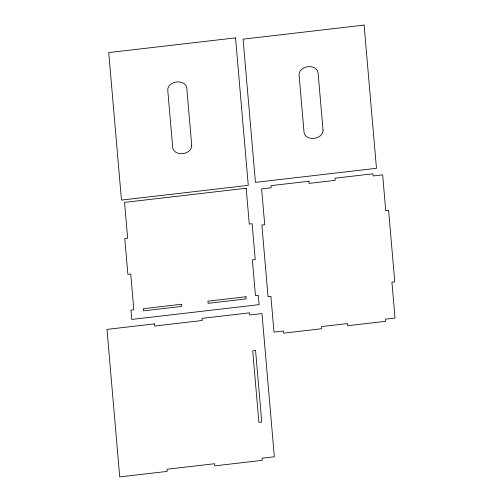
<?xml version="1.0" encoding="UTF-8"?>
<svg xmlns="http://www.w3.org/2000/svg" width="502" height="502" viewBox="0 0 502 502"><rect width="100%" height="100%" fill="white"/><g stroke="black" fill="none" stroke-linecap="round" stroke-linejoin="round"><path stroke-width="0.75" d="M235.532 37.863L108.727 52.584L121.471 200.091L248.27 185.363L235.532 37.863M364.107 25.1L243.081 39.156L255.449 182.364L376.475 168.308L364.107 25.1M246.181 188.256L124.546 202.381L127.64 238.18L124.791 238.513L127.878 274.318L130.733 273.985L133.821 309.784L130.972 310.117L131.775 319.423L259.114 304.639L258.304 295.333L255.455 295.659L252.362 259.86L255.217 259.528L252.123 223.729L249.274 224.055L246.181 188.256M308.95 181.228L270.942 185.646L271.124 187.792L261.624 188.896L264.717 224.701L261.862 225.028L268.049 296.632L270.898 296.305L273.992 332.104L283.498 331L283.68 333.146L321.688 328.735L321.506 326.589L347.503 323.57L347.691 325.716L385.699 321.299L385.517 319.153L395.018 318.048L391.924 282.249L394.779 281.917L388.592 210.313L385.743 210.645L382.649 174.84L373.149 175.945L372.961 173.799L334.953 178.21L335.135 180.362L309.138 183.381L308.95 181.228M181.335 304.268L143.327 308.68L143.509 310.832L181.523 306.415L181.335 304.268M245.955 296.764L207.941 301.181L208.129 303.327L246.137 298.91L245.955 296.764M154.497 323.878L106.982 329.394L119.721 476.9L167.216 471.384L167.034 469.238L214.561 463.716L214.749 465.862L262.257 460.347L262.075 458.2L274.343 456.776L261.975 313.568L249.707 314.992L249.519 312.846L202.005 318.362L202.193 320.508L154.679 326.024L154.497 323.878M255.568 350.471L252.713 350.804L258.9 422.408L261.749 422.075L255.568 350.471M323.037 130.106L318.08 72.752A9.569 7.179 -8.8 0 0 307.958 66.697A9.569 7.179 -8.8 0 0 299.073 74.961L304.03 132.315A9.569 7.179 -8.8 0 0 314.152 138.37A9.569 7.179 -8.8 0 0 323.037 130.106M191.72 145.354L186.769 88.001A9.569 7.179 -8.8 0 0 176.648 81.945A9.569 7.179 -8.8 0 0 167.762 90.209L172.713 147.563A9.569 7.179 -8.8 0 0 182.835 153.618A9.569 7.179 -8.8 0 0 191.72 145.354"/></g></svg>
